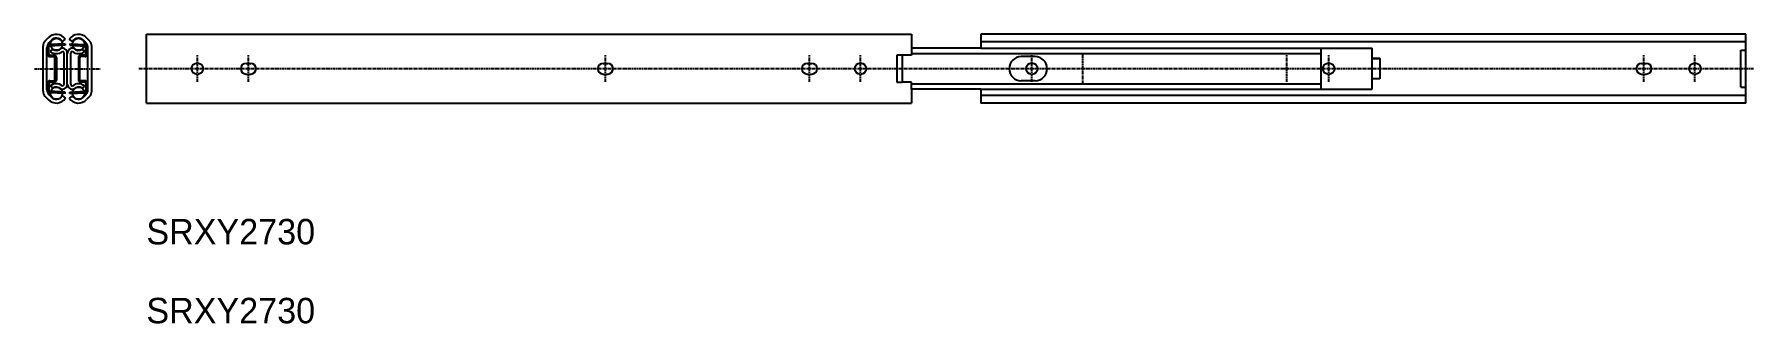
# Model space of a CAD drawing. Extents: x -34 to 640, y 10 to 124.
import ezdxf

# ---------------------------------------------------------------- set-up
doc = ezdxf.new("R2010")
doc.units = 0
doc.linetypes.add('CENTER', pattern=[2, 1.25, -0.25, 0.25, -0.25])
doc.layers.get('0').update_dxf_attribs({"linetype": 'CONTINUOUS'})
doc.layers.add('CENTER', color=1, linetype='CENTER')

msp = doc.modelspace()

# ---------------------------------------------------------------- linework, layer by layer
at = {"color": 7, "linetype": 'CONTINUOUS'}
for p, q in [((-29.76, 120.75), (-28.49, 122.12)), ((-22.95, 120.65), (-21.71, 121.54)), ((-18.97, 120.65), (-20.21, 121.54)), ((-12.15, 120.75), (-13.42, 122.12)), ((10, 123.5), (310, 123.5)), ((10, 96.5), (10, 123.5)), ((310, 123.5), (310, 118)), ((637.2, 123.5), (337.2, 123.5)), ((337.2, 123.5), (337.2, 118)), ((637.2, 96.5), (637.2, 123.5)), ((-30.51, 101.15), (-30.51, 118.85)), ((-28.98, 101.75), (-28.98, 118.25)), ((-28.78, 115.65), (-28.78, 118.56)), ((-28.24, 120.15), (-27.38, 121.08)), ((-28.18, 115.65), (-28.18, 118.56)), ((-21.88, 119.78), (-27.93, 119.46)), ((-21.88, 119.18), (-27.9, 118.86)), ((-27.88, 115.35), (-26.18, 115.35)), ((-27.88, 114.75), (-26.18, 114.75)), ((-27.72, 116.79), (-26.74, 117.64)), ((-22.28, 103.93), (-22.28, 116.08)), ((-21.88, 119.78), (-21.88, 119.18)), ((-21.01, 103.91), (-21.01, 116.09)), ((-21.01, 103.91), (-21.01, 116.09)), ((-20.03, 119.78), (-13.98, 119.46)), ((-20.03, 119.78), (-20.03, 119.18)), ((-20.03, 119.18), (-14.01, 118.86)), ((-19.64, 103.93), (-19.64, 116.08)), ((-14.03, 115.35), (-15.73, 115.35)), ((-14.03, 114.75), (-15.73, 114.75)), ((-14.19, 116.79), (-15.17, 117.64)), ((-13.67, 120.15), (-14.53, 121.08)), ((-13.73, 115.65), (-13.73, 118.56)), ((-13.13, 115.65), (-13.13, 118.56)), ((-12.93, 101.75), (-12.93, 118.25)), ((-11.41, 101.15), (-11.41, 118.85)), ((304.2, 115.25), (304.2, 104.75)), ((306.37, 115.25), (304.2, 115.25)), ((310, 115.25), (306.37, 115.25)), ((306.37, 115.25), (306.37, 104.75)), ((310, 118), (310, 115.25)), ((337.2, 118), (310, 118)), ((310, 116), (470.6, 116)), ((637.2, 120.5), (337.2, 120.5)), ((337.2, 118), (490.6, 118)), ((358.45, 114.75), (353.05, 114.75)), ((470.6, 102), (470.6, 118)), ((490.6, 102), (490.6, 118)), ((635.2, 102.7), (635.2, 117.3)), ((635.2, 117.3), (637.2, 117.3)), ((-25.88, 105.55), (-25.88, 114.45)), ((-25.28, 114.45), (-25.28, 105.55)), ((-16.63, 114.45), (-16.63, 105.55)), ((-16.03, 105.55), (-16.03, 114.45)), ((49.1, 112.1), (50.9, 112.1)), ((49.1, 107.9), (50.9, 107.9)), ((189.1, 112.1), (190.9, 112.1)), ((189.1, 107.9), (190.9, 107.9)), ((269.1, 112.1), (270.9, 112.1)), ((269.1, 107.9), (270.9, 107.9)), ((493.6, 114), (490.6, 114)), ((493.6, 114), (493.6, 106)), ((596.3, 112.1), (598.1, 112.1)), ((596.3, 107.9), (598.1, 107.9)), ((-28.78, 104.35), (-28.78, 101.44)), ((-28.18, 104.35), (-28.18, 101.44)), ((-21.88, 100.82), (-27.9, 101.14)), ((-27.88, 105.25), (-26.18, 105.25)), ((-27.88, 104.65), (-26.18, 104.65)), ((-27.72, 103.21), (-26.74, 102.36)), ((-20.03, 100.82), (-14.01, 101.14)), ((-14.03, 105.25), (-15.73, 105.25)), ((-14.03, 104.65), (-15.73, 104.65)), ((-14.19, 103.21), (-15.17, 102.36)), ((-13.73, 104.35), (-13.73, 101.44)), ((-13.13, 104.35), (-13.13, 101.44)), ((304.2, 104.75), (306.37, 104.75)), ((310, 104.75), (306.37, 104.75)), ((310, 102), (310, 104.75)), ((310, 104), (470.6, 104)), ((337.2, 102), (310, 102)), ((310, 102), (310, 96.5)), ((337.2, 102), (490.6, 102)), ((337.2, 102), (337.2, 96.5)), ((358.45, 105.25), (353.05, 105.25)), ((493.6, 106), (490.6, 106)), ((635.2, 102.7), (637.2, 102.7)), ((-29.76, 99.25), (-28.49, 97.88)), ((-28.24, 99.85), (-27.38, 98.92)), ((-21.88, 100.22), (-27.93, 100.54)), ((-22.95, 99.35), (-21.71, 98.46)), ((-21.88, 100.22), (-21.88, 100.82)), ((-18.97, 99.35), (-20.21, 98.46)), ((-20.03, 100.22), (-20.03, 100.82)), ((-20.03, 100.22), (-13.98, 100.54)), ((-13.67, 99.85), (-14.53, 98.92)), ((-12.15, 99.25), (-13.42, 97.88)), ((10, 96.5), (310, 96.5)), ((637.2, 99.5), (337.2, 99.5)), ((637.2, 96.5), (337.2, 96.5))]:
    msp.add_line(p, q, dxfattribs=at)
msp.add_lwpolyline([(493.6, 106), (490.6, 106), (490.6, 114), (493.6, 114)], close=True, dxfattribs=at)
for centre, radius in [((-25.28, 119.6), 2.38), ((-16.63, 119.6), 2.38), ((30, 110), 2.25), ((290, 110), 2.25), ((357.2, 110), 2.25), ((473.6, 110), 2.25), ((617.2, 110), 2.25), ((-25.28, 100.4), 2.38), ((-16.63, 100.4), 2.38)]:
    msp.add_circle(centre, radius, dxfattribs=at)
for centre, radius, start, end in [((-25.33, 119.18), 4.32, 33.0722, 137.1989), ((-25.33, 119.18), 2.8, 31.64993, 137.2017), ((-16.59, 119.18), 4.32, 42.8011, 146.92873), ((-16.59, 119.18), 2.8, 42.7983, 148.3515), ((-27.72, 118.85), 2.79, 137.2013, 180), ((-26.19, 118.25), 2.79, 137.19915, 180.00427), ((-27.88, 118.56), 0.9, 93, 180), ((-27.88, 115.65), 0.9, 180, 270), ((-27.88, 118.56), 0.3, 93, 180), ((-27.88, 115.65), 0.3, 180, 270), ((-25.33, 119.59), 3.68, 229.50137, 310.9227), ((-25.33, 119.59), 2.41, 233.9299, 319.4977), ((-26.18, 114.45), 0.9, 0, 90), ((-26.18, 114.45), 0.3, 0, 90), ((-23.01, 116.09), 2, 0, 104.10685), ((-23.01, 116.09), 0.73, 359.97515, 82.87467), ((-18.91, 116.08), 2, 75.88953, 180), ((-18.91, 116.08), 0.73, 97.1218, 179.9999), ((-16.59, 119.59), 3.68, 229.0773, 310.49912), ((-16.59, 119.59), 2.41, 220.50522, 306.07111), ((-15.73, 114.45), 0.9, 90, 180), ((-15.73, 114.45), 0.3, 90, 180), ((-14.03, 115.65), 0.3, 270, 0), ((-14.03, 115.65), 0.9, 270, 0), ((-14.03, 118.56), 0.3, 0, 86.99996), ((-14.03, 118.56), 0.9, 0, 86.99999), ((-15.72, 118.25), 2.79, 359.99854, 42.79937), ((-14.2, 118.85), 2.79, 0.00287, 42.79726), ((353.05, 110), 4.75, 90, 270), ((358.45, 110), 4.75, 270, 90), ((49.1, 110), 2.1, 90, 270), ((50.9, 110), 2.1, 270, 90), ((189.1, 110), 2.1, 90, 270), ((190.9, 110), 2.1, 270, 90), ((269.1, 110), 2.1, 90, 270), ((270.9, 110), 2.1, 270, 90), ((596.3, 110), 2.1, 90, 270), ((598.1, 110), 2.1, 270, 90), ((-27.72, 101.15), 2.79, 180, 222.8003), ((-26.19, 101.75), 2.79, 180, 222.8005), ((-27.88, 104.35), 0.9, 90, 180), ((-27.88, 101.44), 0.9, 180, 267), ((-27.88, 104.35), 0.3, 90, 180), ((-27.88, 101.44), 0.3, 180, 267), ((-25.33, 100.41), 3.68, 49.0783, 130.49674), ((-25.33, 100.41), 2.41, 40.5045, 126.0686), ((-26.18, 105.55), 0.9, 270, 0), ((-26.18, 105.55), 0.3, 270, 0), ((-23.01, 103.91), 2, 255.89009, 0), ((-23.01, 103.91), 0.73, 277.12329, 0.94838), ((-18.91, 103.91), 2, 180, 284.10991), ((-18.91, 103.91), 0.73, 179.05162, 262.87671), ((-16.59, 100.41), 3.68, 49.50326, 130.9217), ((-16.59, 100.41), 2.41, 53.9314, 139.4955), ((-15.73, 105.55), 0.9, 180, 270), ((-15.73, 105.55), 0.3, 180, 270), ((-14.03, 104.35), 0.9, 0, 90), ((-14.03, 104.35), 0.3, 0, 90), ((-14.03, 101.44), 0.3, 273.00004, 0), ((-14.03, 101.44), 0.9, 273.00001, 0), ((-15.72, 101.75), 2.79, 317.1995, 0), ((-14.2, 101.15), 2.79, 317.1997, 0), ((-25.33, 100.82), 4.32, 222.8007, 326.92773), ((-25.33, 100.82), 2.8, 222.7997, 328.3498), ((-16.59, 100.82), 4.32, 213.07227, 317.1993), ((-16.59, 100.82), 2.8, 211.6502, 317.2003)]:
    msp.add_arc(centre, radius, start, end, dxfattribs=at)
at = {"layer": 'CENTER', "color": 1, "linetype": 'CENTER'}
for p, q in [((30, 104.9), (30, 115.25)), ((50, 104.9), (50, 115.25)), ((190, 104.9), (190, 115.25)), ((270, 104.9), (270, 115.25)), ((290, 104.9), (290, 115.25)), ((357.2, 104.9), (357.2, 115.25)), ((377.2, 104), (377.2, 116)), ((457.2, 104.9), (457.2, 115.25)), ((473.6, 104.9), (473.6, 115.25)), ((597.2, 104.9), (597.2, 115.25)), ((617.2, 104.9), (617.2, 115.25)), ((-33.91, 110), (-8, 110)), ((640.2, 110), (7, 110))]:
    msp.add_line(p, q, dxfattribs=at)

# ---------------------------------------------------------------- texts
at = {"color": 7, "linetype": 'CONTINUOUS'}
for p in [(10, 41), (10, 10)]:
    msp.add_text('SRXY2730', height=10, dxfattribs=at).set_placement(p)

doc.saveas('drawing.dxf')
